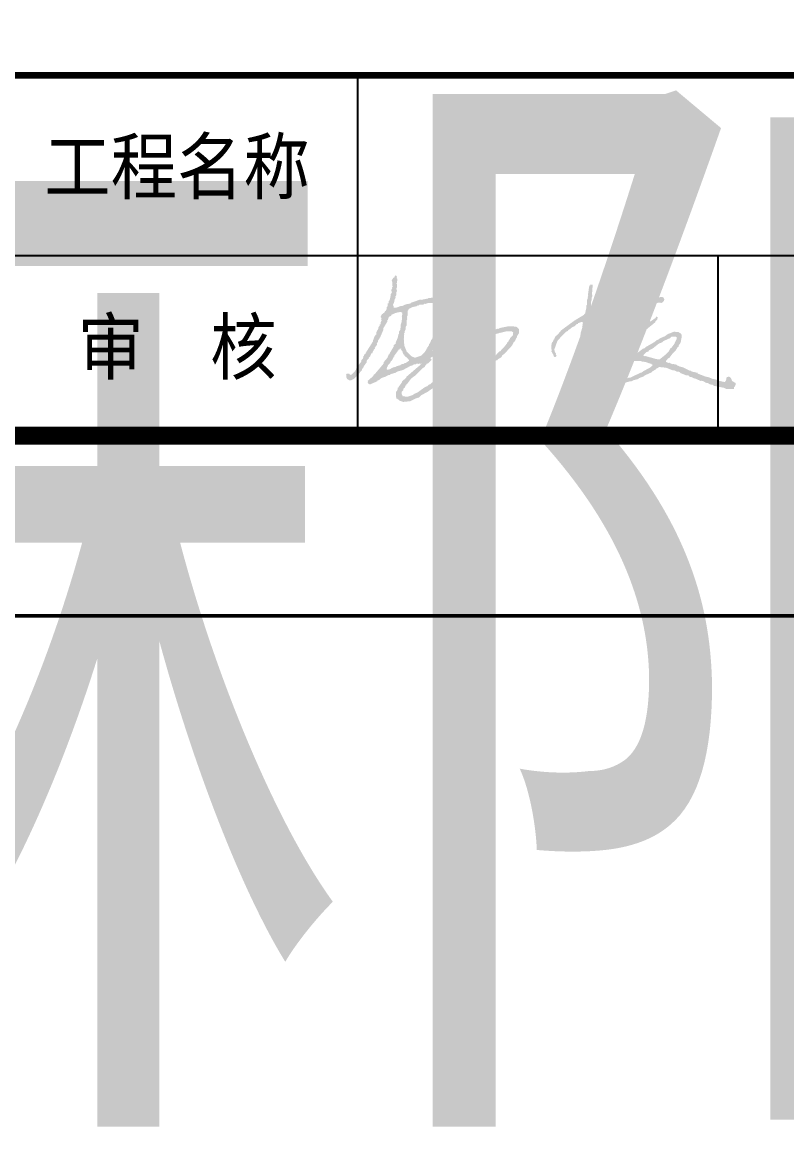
# Model space of a CAD drawing. Extents: x -124594 to 516503, y -3148 to 203159.
# Drawn here: x 59932 to 64172, y 73504 to 79674 of the extents above; entities that cross this region are included whole.
import ezdxf
from ezdxf.enums import TextEntityAlignment as Align

# ---------------------------------------------------------------- set-up
doc = ezdxf.new("R2018")
doc.units = 0
doc.header["$LTSCALE"] = 1000
doc.header["$MEASUREMENT"] = 0
for name, color, linetype in [('_签字', 2, 'Continuous'), ('PUB_TITLE', 4, 'Continuous'), ('图签目录', 255, 'Continuous'), ('打印框线', 7, 'Continuous'), ('标准打印框线2025-06-19-05-44', 7, 'Continuous')]:
    doc.layers.add(name, color=color, linetype=linetype)
doc.styles.get("Standard").update_dxf_attribs({"font": 'gbenor.shx', "bigfont": 'gbcbig.shx'})
doc.styles.add('宋体', font='宋体.ttf')

# ---------------------------------------------------------------- blocks, each defined once
blk = doc.blocks.new('ztwj06_202506190545')
at = {"layer": '_签字'}
h = blk.add_hatch(color=256, dxfattribs=at)
h.dxf.hatch_style = 1
h.paths.add_polyline_path([(66189.2, 1740.5), (66187.3, 1738.6), (66191.1, 1738.6)], flags=16)
h.paths.add_polyline_path([(66096.1, 1894.4), (66094.2, 1892.5), (66098, 1892.5)], flags=16)
h.paths.add_polyline_path([(66086.6, 1447.7), (66084.7, 1445.8), (66096.1, 1440.1), (66098, 1442), (66158.8, 1424.9), (66175.9, 1423), (66204.4, 1445.8), (66229.1, 1470.6), (66236.7, 1485.8), (66238.6, 1483.9), (66257.6, 1508.6), (66270.9, 1537.1), (66270.9, 1546.6), (66263.3, 1550.4), (66242.4, 1550.4), (66232.9, 1540.9), (66198.7, 1525.7), (66187.3, 1516.2), (66174, 1512.4), (66137.9, 1483.9), (66118.9, 1474.4), (66113.2, 1466.8), (66101.8, 1462.9)], flags=16)
h.paths.add_polyline_path([(65944, 1324.2), (65942.1, 1322.3), (65944, 1316.6), (65957.3, 1310.9), (65980.1, 1310.9), (66006.7, 1322.3), (66014.3, 1322.3), (66069.5, 1348.9), (66075.2, 1348.9), (66086.6, 1358.4), (66122.7, 1377.4), (66139.8, 1392.6), (66132.2, 1394.5), (66130.3, 1400.2), (66120.8, 1400.2), (66118.9, 1404), (66117, 1402.1), (66101.8, 1407.8), (66082.8, 1411.6), (66080.9, 1409.7), (66071.4, 1415.4), (66033.3, 1413.5), (66023.8, 1405.9), (66025.7, 1404), (66021.9, 1405.9), (65974.4, 1358.4), (65972.5, 1350.8), (65961.1, 1335.6)], flags=16)
h.paths.add_polyline_path([(65940.2, 1390.7), (65938.3, 1388.8), (65940.2, 1379.3), (65949.7, 1381.2), (65957.3, 1388.8), (65955.4, 1390.7), (65959.2, 1392.6), (65959.2, 1398.3), (65972.5, 1415.4), (65968.7, 1419.2), (65955.4, 1417.3), (65947.8, 1409.7), (65947.8, 1405.9), (65945.9, 1407.8), (65938.3, 1398.3)], flags=16)
h.paths.add_polyline_path([(65930.7, 1314.7), (65928.8, 1312.8), (65932.6, 1312.8)], flags=16)
h.paths.add_polyline_path([(65862.3, 1480.1), (65860.4, 1478.2), (65866.1, 1466.8), (65873.7, 1466.8), (65885.1, 1476.3), (65913.6, 1491.5), (65917.4, 1497.2), (65928.8, 1502.9), (65961.1, 1529.5), (65964.9, 1529.5), (65968.7, 1535.2), (66012.4, 1561.8), (66014.3, 1565.6), (66025.7, 1569.4), (66044.8, 1584.6), (66050.5, 1584.6), (66063.8, 1597.9), (66069.5, 1613.1), (66067.6, 1616.9), (66071.4, 1620.7), (66071.4, 1630.2), (66075.2, 1634), (66075.2, 1641.6), (66082.8, 1658.7), (66086.6, 1677.7), (66096.1, 1689.1), (66092.3, 1696.7), (66088.5, 1692.9), (66080.9, 1694.8), (66046.7, 1672), (66037.2, 1670.1), (66035.2, 1666.3), (66027.6, 1664.4), (66016.2, 1654.9), (66010.5, 1654.9), (66002.9, 1647.3), (65997.2, 1647.3), (65983.9, 1637.8), (65985.8, 1635.9), (65974.4, 1632.1), (65942.1, 1607.4), (65923.1, 1599.8), (65915.5, 1592.2), (65890.8, 1582.7), (65883.2, 1577), (65877.5, 1578.9), (65871.8, 1573.2), (65871.8, 1552.3), (65868, 1546.6), (65869.9, 1537.1), (65866.1, 1527.6), (65868, 1516.2), (65864.2, 1506.7), (65866.1, 1499.1), (65862.3, 1495.3)], flags=16)
h.paths.add_polyline_path([(65797.6, 1328), (65795.7, 1326.1), (65799.6, 1322.3), (65805.3, 1322.3), (65807.2, 1326.1), (65814.8, 1324.2), (65816.7, 1328), (65820.5, 1326.1), (65828.1, 1329.9), (65830, 1328), (65907.9, 1345.1), (65915.5, 1364.1), (65913.6, 1377.4), (65909.8, 1379.3), (65911.7, 1407.8), (65928.8, 1417.3), (65938.3, 1440.1), (65945.9, 1447.7), (65987.7, 1453.4), (66002.9, 1464.9), (66001, 1466.8), (66006.7, 1472.5), (66018.1, 1501), (66021.9, 1502.9), (66020, 1506.7), (66027.6, 1516.2), (66025.7, 1520), (66029.5, 1521.9), (66031.4, 1533.3), (66027.6, 1537.1), (66021.9, 1537.1), (65976.3, 1508.6), (65972.5, 1502.9), (65968.7, 1502.9), (65932.6, 1472.5), (65930.7, 1474.4), (65913.6, 1457.2), (65881.3, 1440.1), (65843.3, 1409.7), (65831.9, 1383.1), (65826.2, 1377.4), (65824.3, 1369.8), (65820.5, 1369.8), (65816.7, 1356.5), (65801.5, 1339.4)], flags=16)
h.paths.add_polyline_path([(65575.3, 1464.9), (65577.2, 1472.5), (65575.3, 1499.1), (65579.1, 1516.2), (65586.7, 1525.7), (65586.7, 1533.3), (65590.5, 1533.3), (65598.1, 1550.4), (65613.3, 1563.7), (65630.4, 1584.6), (65702.6, 1637.8), (65755.8, 1670.1), (65763.4, 1679.6), (65769.1, 1706.3), (65769.1, 1721.5), (65772.9, 1725.3), (65772.9, 1751.9), (65778.6, 1761.4), (65774.8, 1763.3), (65778.6, 1767.1), (65776.7, 1769), (65780.5, 1776.6), (65778.6, 1780.4), (65786.2, 1831.7), (65791.9, 1835.5), (65790, 1837.4), (65805.3, 1837.4), (65801.5, 1788), (65803.4, 1774.7), (65799.6, 1767.1), (65799.6, 1753.8), (65795.7, 1742.4), (65795.7, 1712), (65803.4, 1700.5), (65809.1, 1704.4), (65807.2, 1706.3), (65809.1, 1704.4), (65849, 1727.2), (65852.8, 1732.9), (65858.5, 1732.9), (65877.5, 1748.1), (65881.3, 1748.1), (65883.2, 1751.9), (65885.1, 1750), (65915.5, 1770.9), (65953.5, 1808.9), (65964.9, 1818.4), (65968.7, 1818.4), (65970.6, 1824.1), (65997.2, 1846.9), (66020, 1871.6), (66029.5, 1877.3), (66054.3, 1902), (66052.4, 1903.9), (66063.8, 1909.6), (66067.6, 1915.3), (66073.3, 1915.3), (66080.9, 1924.8), (66103.7, 1942), (66117, 1945.8), (66139.8, 1945.8), (66145.5, 1940.1), (66136, 1922.9), (66122.7, 1915.3), (66096.1, 1890.6), (66082.8, 1883), (66018.1, 1824.1), (66014.3, 1824.1), (65993.4, 1801.3), (65963, 1780.4), (65957.3, 1780.4), (65938.3, 1761.4), (65938.3, 1757.6), (65955.4, 1742.4), (65953.5, 1736.7), (65957.3, 1732.9), (65957.3, 1721.5), (65961.1, 1717.7), (65964.9, 1702.5), (65963, 1687.2), (65966.8, 1685.3), (65961.1, 1687.2), (65959.2, 1681.5), (65957.3, 1685.3), (65955.4, 1683.4), (65949.7, 1685.3), (65936.4, 1700.5), (65936.4, 1706.3), (65926.9, 1723.4), (65917.4, 1729.1), (65904.1, 1729.1), (65879.4, 1712), (65843.3, 1675.8), (65835.7, 1672), (65828.1, 1673.9), (65820.5, 1683.4), (65807.2, 1681.5), (65791.9, 1666.3), (65782.4, 1649.2), (65784.3, 1643.5), (65780.5, 1643.5), (65778.6, 1622.6), (65774.8, 1620.7), (65776.7, 1613.1), (65771, 1599.8), (65771, 1582.7), (65767.2, 1577), (65767.2, 1561.8), (65763.4, 1552.3), (65765.3, 1546.6), (65759.6, 1539), (65759.6, 1514.3), (65755.8, 1510.5), (65753.9, 1499.1), (65750.1, 1497.2), (65750.1, 1483.9), (65742.5, 1459.1), (65738.7, 1455.3), (65740.6, 1451.5), (65738.7, 1443.9), (65734.9, 1442), (65734.9, 1428.7), (65731.1, 1424.9), (65725.4, 1392.6), (65727.3, 1386.9), (65719.7, 1367.9), (65719.7, 1354.6), (65715.9, 1350.8), (65717.8, 1345.1), (65712.1, 1335.6), (65715.9, 1329.9), (65712.1, 1328), (65712.1, 1316.6), (65721.6, 1309), (65740.6, 1314.7), (65765.3, 1335.6), (65765.3, 1339.4), (65788.1, 1364.1), (65786.2, 1367.9), (65791.9, 1371.7), (65797.6, 1388.8), (65805.3, 1394.5), (65803.4, 1396.4), (65812.9, 1409.7), (65809.1, 1413.5), (65812.9, 1423), (65811, 1424.9), (65830, 1459.1), (65833.8, 1472.5), (65831.9, 1480.1), (65835.7, 1485.8), (65835.7, 1497.2), (65831.9, 1501), (65835.7, 1501), (65837.6, 1514.3), (65841.4, 1518.1), (65839.5, 1558), (65841.4, 1573.2), (65845.2, 1578.9), (65841.4, 1582.7), (65841.4, 1634), (65843.3, 1649.2), (65847.1, 1651.1), (65845.2, 1653), (65864.2, 1653), (65873.7, 1643.5), (65871.8, 1626.4), (65877.5, 1615), (65887, 1613.1), (65898.4, 1618.8), (65923.1, 1641.6), (65930.7, 1643.5), (65940.2, 1654.9), (65949.7, 1658.7), (65963, 1672), (65966.8, 1681.5), (65972.5, 1681.5), (66023.8, 1729.1), (66031.4, 1732.9), (66041, 1744.3), (66042.9, 1753.8), (66033.3, 1759.5), (66027.6, 1757.6), (66008.6, 1776.6), (66006.7, 1789.9), (66010.5, 1791.8), (66010.5, 1795.6), (66025.7, 1799.4), (66035.2, 1791.8), (66035.2, 1788), (66044.8, 1778.5), (66061.9, 1770.9), (66080.9, 1784.2), (66103.7, 1808.9), (66111.3, 1814.6), (66113.2, 1812.7), (66117, 1820.3), (66136, 1831.7), (66153.1, 1831.7), (66156.9, 1829.8), (66153.1, 1818.4), (66147.4, 1816.5), (66128.4, 1797.5), (66105.6, 1782.3), (66046.7, 1723.4), (66035.2, 1708.2), (66046.7, 1702.5), (66052.4, 1708.2), (66058.1, 1708.2), (66101.8, 1731), (66103.7, 1734.8), (66107.5, 1732.9), (66118.9, 1742.4), (66124.6, 1742.4), (66172.1, 1767.1), (66174, 1765.2), (66175.9, 1769), (66193, 1769), (66198.7, 1765.2), (66202.5, 1757.6), (66200.6, 1748.1), (66189.2, 1736.7), (66170.2, 1738.6), (66153.1, 1732.9), (66145.5, 1725.3), (66128.4, 1719.6), (66118.9, 1706.3), (66136, 1698.6), (66134.1, 1696.7), (66137.9, 1691), (66132.2, 1681.5), (66126.5, 1681.5), (66113.2, 1672), (66103.7, 1653), (66103.7, 1647.3), (66099.9, 1645.4), (66099.9, 1630.2), (66105.6, 1624.5), (66111.3, 1624.5), (66120.8, 1634), (66126.5, 1634), (66153.1, 1653), (66156.9, 1660.6), (66166.4, 1658.7), (66162.6, 1643.5), (66153.1, 1634), (66153.1, 1630.2), (66101.8, 1588.4), (66077.1, 1559.9), (66069.5, 1546.6), (66071.4, 1544.7), (66067.6, 1544.7), (66065.7, 1535.2), (66054.3, 1518.1), (66048.6, 1499.1), (66044.8, 1497.2), (66044.8, 1489.6), (66033.3, 1466.8), (66037.2, 1455.3), (66052.4, 1459.1), (66082.8, 1482), (66094.2, 1485.8), (66101.8, 1493.4), (66145.5, 1518.1), (66164.5, 1533.3), (66166.4, 1531.4), (66179.7, 1540.9), (66206.3, 1552.3), (66221.5, 1563.7), (66255.7, 1577), (66280.5, 1575.1), (66293.8, 1567.5), (66299.5, 1558), (66299.5, 1542.8), (66295.7, 1540.9), (66297.6, 1533.3), (66293.8, 1531.4), (66295.7, 1527.6), (66291.9, 1514.3), (66282.4, 1501), (66282.4, 1495.3), (66274.8, 1489.6), (66267.1, 1474.4), (66248.1, 1455.3), (66231, 1432.5), (66223.4, 1428.7), (66212, 1415.4), (66212, 1409.7), (66223.4, 1404), (66227.2, 1404), (66229.1, 1407.8), (66231, 1404), (66248.1, 1396.4), (66250, 1398.3), (66269, 1394.5), (66278.6, 1386.9), (66280.5, 1388.8), (66288.1, 1383.1), (66301.4, 1381.2), (66339.4, 1362.2), (66350.8, 1360.3), (66352.7, 1356.5), (66386.9, 1348.9), (66386.9, 1345.1), (66430.6, 1328), (66449.6, 1324.2), (66470.5, 1314.7), (66485.7, 1312.8), (66502.8, 1305.2), (66537.1, 1297.6), (66542.8, 1301.4), (66539, 1303.3), (66544.7, 1305.2), (66546.6, 1320.4), (66552.3, 1326.1), (66561.8, 1328), (66571.3, 1320.4), (66578.9, 1303.3), (66597.9, 1291.9), (66597.9, 1282.4), (66592.2, 1271), (66588.4, 1269.1), (66588.4, 1259.6), (66544.7, 1259.6), (66535.2, 1265.3), (66478.1, 1276.7), (66470.5, 1282.4), (66457.2, 1284.3), (66443.9, 1291.9), (66432.5, 1293.8), (66421.1, 1301.4), (66405.9, 1305.2), (66402.1, 1303.3), (66394.5, 1309), (66383.1, 1310.9), (66386.9, 1312.8), (66377.4, 1314.7), (66373.6, 1318.5), (66369.8, 1316.6), (66350.8, 1326.1), (66343.2, 1326.1), (66345.1, 1328), (66339.4, 1329.9), (66335.6, 1335.6), (66322.3, 1335.6), (66293.8, 1347), (66284.3, 1354.6), (66274.8, 1354.6), (66259.5, 1362.2), (66250, 1362.2), (66212, 1377.4), (66172.1, 1381.2), (66170.2, 1377.4), (66156.9, 1371.7), (66153.1, 1366), (66143.6, 1362.2), (66143.6, 1358.4), (66137.9, 1358.4), (66130.3, 1350.8), (66092.3, 1333.7), (66090.4, 1329.9), (66060, 1318.5), (66058.1, 1314.7), (66029.5, 1307.1), (66020, 1301.4), (66010.5, 1301.4), (65985.8, 1293.8), (65961.1, 1291.9), (65944, 1297.6), (65925, 1314.7), (65888.9, 1310.9), (65877.5, 1305.2), (65864.2, 1305.2), (65850.9, 1299.5), (65839.5, 1299.5), (65805.3, 1290), (65776.7, 1288.1), (65753.9, 1280.5), (65698.8, 1272.9), (65689.3, 1274.8), (65676, 1288.1), (65679.8, 1297.6), (65679.8, 1322.3), (65683.6, 1326.1), (65683.6, 1345.1), (65687.4, 1348.9), (65689.3, 1362.2), (65695, 1371.7), (65695, 1388.8), (65702.6, 1413.5), (65706.4, 1417.3), (65708.3, 1443.9), (65712.1, 1449.6), (65710.2, 1451.5), (65715.9, 1462.9), (65715.9, 1470.6), (65719.7, 1472.5), (65717.8, 1478.2), (65731.1, 1516.2), (65729.2, 1518.1), (65734.9, 1535.2), (65738.7, 1571.3), (65748.2, 1601.7), (65746.3, 1609.3), (65750.1, 1611.2), (65748.2, 1616.9), (65752, 1626.4), (65746.3, 1632.1), (65723.5, 1624.5), (65723.5, 1620.7), (65715.9, 1618.8), (65704.5, 1607.4), (65691.2, 1601.7), (65677.9, 1590.3), (65674.1, 1590.3), (65666.5, 1580.8), (65660.8, 1578.9), (65636.1, 1556.1), (65609.5, 1525.7), (65592.4, 1478.2), (65596.2, 1462.9), (65601.9, 1455.3), (65600, 1449.6), (65605.7, 1445.8), (65600, 1434.4), (65598.1, 1438.2), (65592.4, 1436.3), (65590.5, 1442), (65586.7, 1440.1), (65588.6, 1445.8), (65577.2, 1466.8)])
h.paths.add_polyline_path([(65290.1, 1573.2), (65288.2, 1571.3), (65292, 1571.3)], flags=16)
h.paths.add_polyline_path([(65119.1, 1438.2), (65117.2, 1436.3), (65121, 1411.6), (65124.8, 1407.8), (65126.7, 1409.7), (65134.3, 1396.4), (65149.5, 1386.9), (65160.9, 1386.9), (65193.2, 1400.2), (65195.1, 1404), (65200.8, 1402.1), (65200.8, 1405.9), (65229.3, 1419.2), (65238.8, 1428.7), (65242.6, 1428.7), (65267.3, 1445.8), (65288.2, 1468.7), (65292, 1468.7), (65316.7, 1495.3), (65330.1, 1512.4), (65330.1, 1516.2), (65339.6, 1523.8), (65335.8, 1527.6), (65341.5, 1527.6), (65341.5, 1533.3), (65347.2, 1535.2), (65347.2, 1540.9), (65362.4, 1558), (65364.3, 1573.2), (65356.7, 1578.9), (65324.4, 1578.9), (65257.8, 1561.8), (65236.9, 1552.3), (65217.9, 1548.5), (65185.6, 1531.4), (65172.3, 1529.5), (65157.1, 1521.9), (65140, 1520), (65122.9, 1512.4), (65122.9, 1472.5), (65117.2, 1451.5)], flags=16)
h.paths.add_polyline_path([(65107.7, 1259.6), (65105.8, 1257.7), (65109.6, 1257.7)], flags=16)
h.paths.add_polyline_path([(64972.7, 1616.9), (64970.8, 1615), (64974.6, 1615)], flags=16)
h.paths.add_polyline_path([(64915.7, 1476.3), (64913.8, 1474.4), (64917.6, 1474.4)], flags=16)
h.paths.add_polyline_path([(64854.9, 1402.1), (64853, 1400.2), (64854.9, 1394.5)], flags=16)
h.paths.add_polyline_path([(64765.5, 1590.3), (64763.6, 1588.4), (64767.4, 1588.4)], flags=16)
h.paths.add_polyline_path([(64757.9, 1539), (64756, 1537.1), (64759.8, 1531.4), (64757.9, 1523.8), (64761.7, 1495.3), (64771.2, 1474.4), (64775, 1462.9), (64778.8, 1462.9), (64797.8, 1442), (64818.7, 1432.5), (64853, 1443.9), (64873.9, 1464.9), (64879.6, 1472.5), (64877.7, 1476.3), (64879.6, 1474.4), (64887.2, 1483.9), (64881.5, 1485.8), (64887.2, 1487.7), (64896.7, 1501), (64896.7, 1506.7), (64904.3, 1514.3), (64902.4, 1518.1), (64906.2, 1520), (64908.1, 1529.5), (64917.6, 1540.9), (64915.7, 1544.7), (64919.5, 1544.7), (64925.2, 1561.8), (64929, 1563.7), (64929, 1571.3), (64932.8, 1573.2), (64932.8, 1578.9), (64938.5, 1586.5), (64936.6, 1592.2), (64944.2, 1601.7), (64942.3, 1605.5), (64948, 1618.8), (64948, 1626.4), (64951.8, 1630.2), (64951.8, 1643.5), (64955.6, 1647.3), (64951.8, 1649.2), (64953.7, 1696.7), (64949.9, 1700.5), (64946.1, 1713.9), (64932.8, 1729.1), (64917.6, 1736.7), (64892.9, 1736.7), (64875.8, 1731), (64870.1, 1732.9), (64866.3, 1727.2), (64845.3, 1727.2), (64839.6, 1721.5), (64835.8, 1723.4), (64826.3, 1717.7), (64805.4, 1713.9), (64786.4, 1704.4), (64778.8, 1691), (64778.8, 1666.3), (64775, 1662.5), (64778.8, 1658.7), (64775, 1654.9), (64776.9, 1647.3), (64773.1, 1639.7), (64773.1, 1611.2), (64767.4, 1603.6), (64767.4, 1586.5), (64763.6, 1582.7), (64761.7, 1569.4), (64757.9, 1567.5), (64761.7, 1561.8), (64757.9, 1559.9)], flags=16)
h.paths.add_polyline_path([(64748.4, 1685.3), (64746.5, 1683.4), (64750.3, 1683.4)], flags=16)
h.paths.add_polyline_path([(64748.4, 1246.3), (64746.5, 1244.4), (64746.5, 1229.2), (64752.2, 1217.7), (64757.9, 1219.6), (64767.4, 1215.8), (64778.8, 1215.8), (64811.1, 1227.3), (64813, 1231.1), (64832, 1238.7), (64873.9, 1269.1), (64887.2, 1274.8), (64894.8, 1282.4), (64906.2, 1286.2), (64913.8, 1295.7), (64923.3, 1299.5), (64948, 1322.3), (64951.8, 1322.3), (64987.9, 1352.7), (65012.6, 1377.4), (65031.6, 1404), (65037.3, 1407.8), (65037.3, 1411.6), (65050.6, 1424.9), (65050.6, 1430.6), (65060.1, 1443.9), (65060.1, 1449.6), (65046.8, 1457.2), (65043, 1455.3), (65018.3, 1459.1), (65016.4, 1455.3), (65010.7, 1457.2), (64995.5, 1451.5), (64968.9, 1451.5), (64965.1, 1447.7), (64963.2, 1449.6), (64917.6, 1438.2), (64906.2, 1432.5), (64906.2, 1424.9), (64910, 1424.9), (64911.9, 1421.1), (64892.9, 1402.1), (64883.4, 1398.3), (64883.4, 1394.5), (64879.6, 1390.7), (64877.7, 1392.6), (64875.8, 1385), (64868.2, 1377.4), (64864.4, 1377.4), (64818.7, 1331.8), (64799.7, 1318.5), (64776.9, 1288.1), (64771.2, 1284.3), (64771.2, 1278.6), (64767.4, 1278.6), (64763.6, 1267.2), (64756, 1261.5), (64754.1, 1252)], flags=16)
h.paths.add_polyline_path([(64729.4, 1482), (64727.5, 1480.1), (64731.3, 1480.1)], flags=16)
h.paths.add_polyline_path([(64662.9, 1371.7), (64661, 1369.8), (64664.8, 1366), (64678.1, 1367.9), (64699, 1379.3), (64712.3, 1381.2), (64716.1, 1385), (64737, 1390.7), (64748.4, 1398.3), (64756, 1398.3), (64763.6, 1404), (64765.5, 1402.1), (64786.4, 1415.4), (64784.5, 1423), (64759.8, 1445.8), (64761.7, 1447.7), (64757.9, 1451.5), (64756, 1449.6), (64752.2, 1461), (64748.4, 1462.9), (64752.2, 1464.9), (64740.8, 1478.2), (64744.6, 1480.1), (64742.7, 1483.9), (64735.1, 1482), (64729.4, 1474.4), (64723.7, 1472.5), (64723.7, 1468.7), (64704.7, 1443.9), (64708.5, 1440.1), (64702.8, 1440.1), (64691.4, 1417.3), (64685.7, 1413.5), (64681.9, 1404), (64666.7, 1386.9), (64668.6, 1381.2), (64664.8, 1381.2)], flags=16)
h.paths.add_polyline_path([(64438.6, 1328), (64438.6, 1335.6), (64436.7, 1337.5), (64442.4, 1345.1), (64455.7, 1343.2), (64459.5, 1337.5), (64469, 1339.4), (64489.9, 1362.2), (64493.7, 1367.9), (64491.8, 1371.7), (64497.5, 1375.5), (64499.4, 1383.1), (64522.2, 1411.6), (64522.2, 1419.2), (64529.8, 1426.8), (64533.6, 1436.3), (64531.7, 1440.1), (64537.4, 1442), (64535.5, 1445.8), (64539.3, 1447.7), (64539.3, 1451.5), (64546.9, 1455.3), (64545, 1457.2), (64586.8, 1523.8), (64586.8, 1531.4), (64590.6, 1533.3), (64588.7, 1535.2), (64596.3, 1552.3), (64600.1, 1554.2), (64598.2, 1558), (64605.8, 1561.8), (64605.8, 1575.1), (64611.6, 1586.5), (64617.3, 1594.1), (64615.4, 1599.8), (64623, 1609.3), (64623, 1618.8), (64628.7, 1618.8), (64628.7, 1628.3), (64634.4, 1637.8), (64630.6, 1649.2), (64632.5, 1647.3), (64634.4, 1651.1), (64628.7, 1658.7), (64636.3, 1673.9), (64651.5, 1685.3), (64653.4, 1692.9), (64657.2, 1692.9), (64662.9, 1704.4), (64661, 1710.1), (64668.6, 1719.6), (64668.6, 1734.8), (64670.5, 1732.9), (64674.3, 1740.5), (64672.4, 1746.2), (64678.1, 1748.1), (64676.2, 1751.9), (64680, 1755.7), (64685.7, 1782.3), (64683.8, 1786.1), (64689.5, 1788), (64687.6, 1789.9), (64691.4, 1793.7), (64687.6, 1810.8), (64693.3, 1814.6), (64691.4, 1822.2), (64695.2, 1826), (64693.3, 1854.5), (64689.5, 1860.2), (64699, 1875.4), (64706.6, 1879.2), (64706.6, 1883), (64702.8, 1884.9), (64706.6, 1883), (64710.4, 1890.6), (64714.2, 1890.6), (64710.4, 1888.7), (64718, 1886.8), (64718, 1883), (64721.8, 1881.1), (64718, 1879.2), (64718, 1873.5), (64721.8, 1871.6), (64719.9, 1848.8), (64716.1, 1843.1), (64719.9, 1841.2), (64719.9, 1824.1), (64716.1, 1816.5), (64719.9, 1803.2), (64716.1, 1795.6), (64716.1, 1780.4), (64710.4, 1770.9), (64712.3, 1765.2), (64706.6, 1755.7), (64704.7, 1742.4), (64697.1, 1725.3), (64699, 1719.6), (64700.9, 1721.5), (64700.9, 1710.1), (64714.2, 1710.1), (64740.8, 1719.6), (64748.4, 1719.6), (64769.3, 1729.1), (64792.1, 1732.9), (64799.7, 1738.6), (64849.2, 1755.7), (64853, 1753.8), (64891, 1761.4), (64896.7, 1765.2), (64898.6, 1763.3), (64917.6, 1767.1), (64940.4, 1763.3), (64959.4, 1750), (64965.1, 1738.6), (64972.7, 1734.8), (64970.8, 1731), (64974.6, 1731), (64972.7, 1727.2), (64980.3, 1710.1), (64978.4, 1704.4), (64982.2, 1700.5), (64982.2, 1645.4), (64978.4, 1641.6), (64980.3, 1637.8), (64974.6, 1620.7), (64976.5, 1613.1), (64967, 1592.2), (64968.9, 1588.4), (64957.5, 1565.6), (64957.5, 1556.1), (64955.6, 1559.9), (64951.8, 1550.4), (64948, 1548.5), (64951.8, 1546.6), (64946.1, 1542.8), (64942.3, 1527.6), (64938.5, 1527.6), (64934.7, 1514.3), (64925.2, 1502.9), (64919.5, 1478.2), (64927.1, 1470.6), (64942.3, 1472.5), (64948, 1476.3), (64993.6, 1478.2), (65031.6, 1485.8), (65054.4, 1485.8), (65073.4, 1482), (65084.8, 1487.7), (65086.8, 1491.5), (65082.9, 1497.2), (65086.8, 1499.1), (65079.1, 1521.9), (65081, 1527.6), (65077.2, 1527.6), (65077.2, 1540.9), (65081, 1544.7), (65079.1, 1548.5), (65077.2, 1546.6), (65079.1, 1563.7), (65073.4, 1569.4), (65075.3, 1597.9), (65071.5, 1601.7), (65073.4, 1639.7), (65069.6, 1662.5), (65073.4, 1672), (65088.7, 1672), (65094.4, 1668.2), (65102, 1637.8), (65105.8, 1634), (65102, 1630.2), (65105.8, 1628.3), (65105.8, 1599.8), (65117.2, 1584.6), (65124.8, 1584.6), (65136.2, 1594.1), (65136.2, 1597.9), (65159, 1622.6), (65157.1, 1624.5), (65195.1, 1664.4), (65198.9, 1677.7), (65198.9, 1698.6), (65183.7, 1713.9), (65159, 1729.1), (65153.3, 1729.1), (65151.4, 1732.9), (65140, 1734.8), (65124.8, 1742.4), (65119.1, 1740.5), (65113.4, 1746.2), (65094.4, 1751.9), (65079.1, 1751.9), (65077.2, 1755.7), (65048.7, 1761.4), (65043, 1770.9), (65044.9, 1784.2), (65056.3, 1789.9), (65067.7, 1786.1), (65073.4, 1788), (65098.2, 1778.5), (65128.6, 1772.8), (65141.9, 1765.2), (65176.1, 1753.8), (65202.7, 1736.7), (65216, 1723.4), (65227.4, 1698.6), (65227.4, 1683.4), (65223.6, 1679.6), (65225.5, 1675.8), (65219.8, 1668.2), (65219.8, 1658.7), (65214.1, 1656.8), (65217.9, 1654.9), (65212.2, 1651.1), (65206.5, 1639.7), (65202.7, 1639.7), (65204.6, 1635.9), (65176.1, 1605.5), (65176.1, 1601.7), (65172.3, 1601.7), (65164.7, 1588.4), (65149.5, 1575.1), (65149.5, 1569.4), (65145.7, 1571.3), (65145.7, 1567.5), (65136.2, 1559.9), (65138.1, 1556.1), (65140, 1558), (65134.3, 1552.3), (65136.2, 1548.5), (65174.2, 1556.1), (65217.9, 1575.1), (65244.5, 1582.7), (65259.7, 1590.3), (65263.5, 1588.4), (65276.8, 1594.1), (65280.6, 1592.2), (65292, 1597.9), (65339.6, 1607.4), (65379.5, 1605.5), (65389, 1599.8), (65396.6, 1590.3), (65396.6, 1569.4), (65389, 1558), (65390.9, 1554.2), (65385.2, 1554.2), (65385.2, 1544.7), (65381.4, 1542.8), (65373.8, 1523.8), (65368.1, 1520), (65358.6, 1501), (65314.8, 1453.4), (65305.3, 1447.7), (65297.7, 1434.4), (65280.6, 1424.9), (65274.9, 1417.3), (65269.2, 1417.3), (65259.7, 1409.7), (65261.6, 1407.8), (65229.3, 1390.7), (65219.8, 1383.1), (65202.7, 1377.4), (65181.8, 1366), (65178, 1367.9), (65170.4, 1362.2), (65166.6, 1364.1), (65147.6, 1360.3), (65130.5, 1367.9), (65119.1, 1364.1), (65119.1, 1360.3), (65115.3, 1358.4), (65115.3, 1350.8), (65111.5, 1348.9), (65113.4, 1291.9), (65109.6, 1288.1), (65109.6, 1252), (65103.9, 1233), (65103.9, 1198.7), (65098.2, 1181.6), (65094.4, 1153.1), (65096.3, 1143.6), (65092.5, 1137.9), (65094.4, 1136), (65088.7, 1117), (65088.7, 1098), (65092.5, 1096.1), (65088.7, 1090.4), (65088.7, 985.8), (65084.8, 982), (65086.8, 957.3), (65082.9, 947.8), (65081, 925), (65077.2, 923.1), (65073.4, 911.7), (65063.9, 904.1), (65050.6, 904.1), (65043, 911.7), (65043, 925), (65039.2, 928.8), (65043, 928.8), (65048.7, 940.2), (65048.7, 982), (65052.5, 991.6), (65052.5, 1065.7), (65056.3, 1067.6), (65056.3, 1071.4), (65052.5, 1073.3), (65056.3, 1077.1), (65054.4, 1130.3), (65058.2, 1134.1), (65058.2, 1141.7), (65054.4, 1143.6), (65062, 1151.2), (65058.2, 1156.9), (65065.8, 1183.5), (65063.9, 1202.5), (65069.6, 1215.8), (65067.7, 1219.6), (65073.4, 1221.5), (65071.5, 1252), (65075.3, 1253.9), (65073.4, 1257.7), (65077.2, 1265.3), (65077.2, 1286.2), (65081, 1288.1), (65077.2, 1305.2), (65081, 1310.9), (65077.2, 1318.5), (65081, 1320.4), (65081, 1324.2), (65077.2, 1326.1), (65081, 1328), (65079.1, 1345.1), (65082.9, 1348.9), (65079.1, 1354.6), (65082.9, 1358.4), (65082.9, 1392.6), (65077.2, 1400.2), (65071.5, 1402.1), (65067.7, 1398.3), (65071.5, 1394.5), (65065.8, 1398.3), (65065.8, 1390.7), (65063.9, 1394.5), (65003.1, 1328), (64999.3, 1328), (64978.4, 1307.1), (64944.2, 1284.3), (64938.5, 1276.7), (64929, 1271), (64930.9, 1269.1), (64923.3, 1267.2), (64891, 1244.4), (64853, 1223.4), (64841.5, 1212), (64822.5, 1206.3), (64792.1, 1191.1), (64754.1, 1187.3), (64733.2, 1194.9), (64719.9, 1206.3), (64716.1, 1206.3), (64716.1, 1212), (64710.4, 1212), (64714.2, 1213.9), (64714.2, 1244.4), (64718, 1246.3), (64723.7, 1257.7), (64723.7, 1265.3), (64729.4, 1267.2), (64727.5, 1269.1), (64744.6, 1291.9), (64748.4, 1301.4), (64771.2, 1322.3), (64771.2, 1326.1), (64851.1, 1394.5), (64849.2, 1402.1), (64839.6, 1398.3), (64828.2, 1400.2), (64824.4, 1396.4), (64809.2, 1394.5), (64803.5, 1388.8), (64797.8, 1388.8), (64752.2, 1364.1), (64723.7, 1356.5), (64710.4, 1348.9), (64683.8, 1341.3), (64680, 1337.5), (64674.3, 1337.5), (64657.2, 1328), (64634.4, 1320.4), (64617.3, 1307.1), (64613.5, 1307.1), (64609.6, 1301.4), (64569.7, 1284.3), (64562.1, 1288.1), (64556.4, 1295.7), (64560.2, 1301.4), (64556.4, 1303.3), (64586.8, 1329.9), (64588.7, 1333.7), (64584.9, 1335.6), (64588.7, 1333.7), (64592.5, 1341.3), (64596.3, 1341.3), (64645.8, 1400.2), (64645.8, 1407.8), (64666.7, 1432.5), (64674.3, 1451.5), (64680, 1453.4), (64680, 1459.1), (64700.9, 1493.4), (64700.9, 1501), (64714.2, 1514.3), (64712.3, 1516.2), (64723.7, 1542.8), (64727.5, 1561.8), (64731.3, 1565.6), (64731.3, 1578.9), (64738.9, 1588.4), (64737, 1594.1), (64740.8, 1597.9), (64740.8, 1616.9), (64746.5, 1634), (64746.5, 1637.8), (64742.7, 1639.7), (64748.4, 1641.6), (64746.5, 1660.6), (64750.3, 1677.7), (64742.7, 1687.2), (64735.1, 1687.2), (64731.3, 1683.4), (64723.7, 1685.3), (64719.9, 1681.5), (64716.1, 1683.4), (64714.2, 1679.6), (64712.3, 1681.5), (64687.6, 1670.1), (64687.6, 1666.3), (64674.3, 1658.7), (64668.6, 1641.6), (64664.8, 1639.7), (64666.7, 1634), (64643.9, 1596), (64643.9, 1586.5), (64626.8, 1546.6), (64613.5, 1525.7), (64615.4, 1521.9), (64607.7, 1512.4), (64609.6, 1501), (64607.7, 1502.9), (64596.3, 1487.7), (64598.2, 1483.9), (64590.6, 1478.2), (64592.5, 1474.4), (64586.8, 1470.6), (64583, 1457.2), (64577.3, 1457.2), (64571.6, 1442), (64562.1, 1430.6), (64564, 1426.8), (64558.3, 1424.9), (64552.6, 1417.3), (64550.7, 1405.9), (64535.5, 1385), (64535.5, 1381.2), (64526, 1369.8), (64526, 1364.1), (64512.7, 1350.8), (64514.6, 1348.9), (64507, 1343.2), (64508.9, 1341.3), (64499.4, 1335.6), (64503.2, 1331.8), (64499.4, 1333.7), (64480.4, 1314.7), (64465.2, 1307.1), (64455.7, 1307.1), (64440.5, 1316.6), (64442.4, 1320.4), (64438.6, 1322.3)])
for p, q in [((64500, 3000), (64500, 1000)), ((54500, 2000), (83100, 2000)), ((66500, 2000), (66500, 1000))]:
    blk.add_line(p, q)
at = {"const_width": 35.9}
blk.add_lwpolyline([(44100, 3000), (83100, 3000)], dxfattribs=at)
at = {"style": '宋体', "width": 0.9}
for s, p in [('工程名称', (63500, 2500)), ('审  核', (63500, 1500))]:
    blk.add_text(s, height=300, rotation=359.99999, dxfattribs=at).set_placement(p, align=Align.MIDDLE)
at = {"layer": '图签目录', "style": '宋体', "width": 0.8}
for tag, p in [('图纸编号', (81808.3, 2513)), ('图纸时间', (73625.4, 1527.6)), ('设计号', (77500, 1500))]:
    blk.add_attdef(tag, text='', height=300, dxfattribs=at).set_placement(p, align=Align.MIDDLE)
at = {"layer": '图签目录', "lineweight": 30, "width": 0.8, "flags": 104}
for tag, p in [('建设单位', (59500, 2466.4)), ('工程名称', (67500, 2492)), ('图纸名称', (75500, 2500))]:
    blk.add_attdef(tag, text='', height=300, dxfattribs=at).set_placement(p, align=Align.MIDDLE_CENTER)
at = {"layer": '图签目录', "style": '宋体', "width": 0.8}
for tag, p in [('65', (79496.6, 1364.2)), ('3', (81796.8, 1346.9))]:
    blk.add_attdef(tag, text='', height=300, dxfattribs=at).set_placement(p, align=Align.CENTER)

msp = doc.modelspace()

# ---------------------------------------------------------------- linework, layer by layer
at = {"layer": 'PUB_TITLE'}
msp.add_lwpolyline([(-2709.8, 76379.2), (81390.2, 76379.2), (81390.2, 135779.2), (-2709.8, 135779.2)], close=True, dxfattribs=at)
at = {"layer": 'PUB_TITLE', "const_width": 100}
msp.add_lwpolyline([(-209.8, 77379.2), (80390.2, 77379.2), (80390.2, 134779.2), (-209.8, 134779.2)], close=True, dxfattribs=at)
at = {"layer": '打印框线'}
msp.add_lwpolyline([(-2709.8, 76379.2), (-2709.8, 135779.2), (81390.2, 135779.2), (81390.2, 76379.2)], close=True, dxfattribs=at)
at = {"layer": '标准打印框线2025-06-19-05-44', "const_width": 20}
msp.add_lwpolyline([(-2709.8, 76379.2), (81390.2, 76379.2), (81390.2, 135779.2), (-2709.8, 135779.2)], close=True, dxfattribs=at)

# ---------------------------------------------------------------- block references
at = {"layer": '打印框线'}
ref = msp.add_blockref('ztwj06_202506190545', (-2709.8, 76379.2), dxfattribs=at)
lines = msp.add_mtext('\\W0.8000;麻阳苗族自治县工业园投资开发有限公司', dxfattribs={"layer": '图签目录', "insert": (56790.2, 78845.6), "char_height": 4792.028, "attachment_point": 1})
ref.add_attrib('建设单位', '', (56790.2, 78845.6), dxfattribs={"flags": 104}).embed_mtext(lines)

doc.saveas('drawing.dxf')
